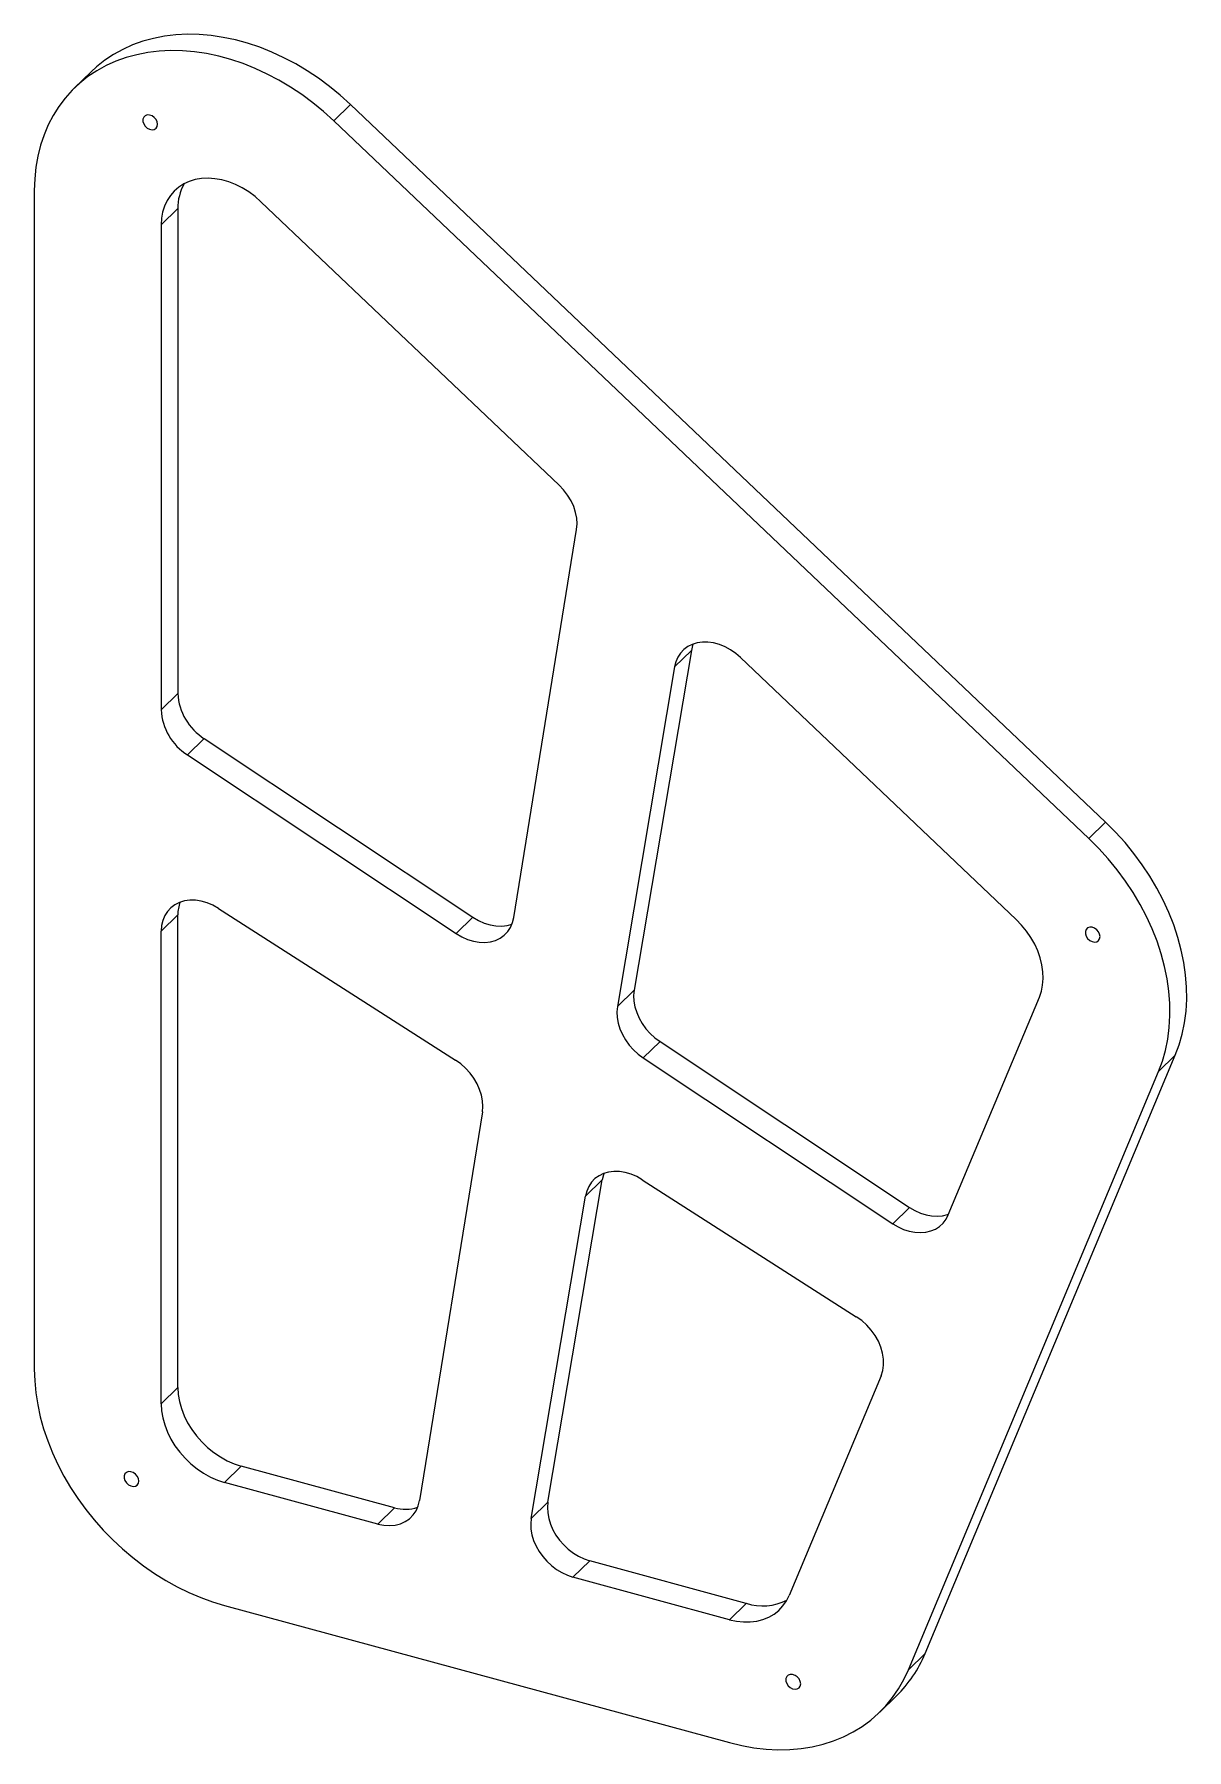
# Model space of a CAD drawing. Header units: millimetres. Extents: x -26773 to -26291, y 6144 to 6861.
import ezdxf

# ---------------------------------------------------------------- set-up
doc = ezdxf.new("R2010")
doc.units = ezdxf.units.MM

msp = doc.modelspace()

# ---------------------------------------------------------------- linework, layer by layer
at = {"color": 7, "linetype": 'Continuous', "lineweight": 25}
for p, q in [((-26749.6, 6845.62), (-26756.6, 6838.79)), ((-26648.08, 6825.17), (-26641.08, 6832)), ((-26325.13, 6531.72), (-26641.08, 6832)), ((-26332.13, 6524.88), (-26648.08, 6825.17)), ((-26773.33, 6796.01), (-26773.33, 6302.88)), ((-26553.78, 6672.76), (-26678.52, 6791.31)), ((-26720.27, 6781.59), (-26713.27, 6788.42)), ((-26720.27, 6781.59), (-26720.27, 6578.73)), ((-26713.27, 6788.42), (-26713.27, 6585.56)), ((-26572.69, 6491.91), (-26546.43, 6654.17)), ((-26498.45, 6603.51), (-26522.38, 6461.41)), ((-26505.45, 6596.68), (-26498.45, 6603.51)), ((-26505.45, 6596.68), (-26529.38, 6454.57)), ((-26362.57, 6491.03), (-26477.83, 6600.57)), ((-26720.27, 6578.73), (-26713.27, 6585.56)), ((-26709.23, 6559.84), (-26702.23, 6566.67)), ((-26702.23, 6566.67), (-26589.83, 6491.96)), ((-26709.23, 6559.84), (-26596.83, 6485.13)), ((-26332.13, 6524.88), (-26325.13, 6531.72)), ((-26696.3, 6495.65), (-26597.07, 6432.15)), ((-26720.27, 6486.14), (-26713.27, 6492.97)), ((-26713.27, 6295.29), (-26713.27, 6492.97)), ((-26596.83, 6485.13), (-26589.83, 6491.96)), ((-26720.27, 6288.46), (-26720.27, 6486.14)), ((-26529.38, 6454.57), (-26522.38, 6461.41)), ((-26390.95, 6367.45), (-26352.85, 6458.53)), ((-26518.55, 6433.1), (-26511.55, 6439.93)), ((-26511.55, 6439.93), (-26407.21, 6370.58)), ((-26518.55, 6433.1), (-26414.21, 6363.75)), ((-26400.66, 6183.95), (-26295.99, 6434.22)), ((-26302.99, 6427.39), (-26295.99, 6434.22)), ((-26407.66, 6177.11), (-26302.99, 6427.39)), ((-26585.86, 6410.53), (-26612.17, 6247.96)), ((-26558.44, 6247.28), (-26535.74, 6382.08)), ((-26542.74, 6375.25), (-26535.74, 6382.08)), ((-26518.98, 6382.17), (-26429.43, 6324.86)), ((-26565.44, 6240.45), (-26542.74, 6375.25)), ((-26414.21, 6363.75), (-26407.21, 6370.58)), ((-26720.27, 6288.46), (-26713.27, 6295.29)), ((-26419.09, 6300.16), (-26457.52, 6208.26)), ((-26693.74, 6255.53), (-26686.74, 6262.37)), ((-26622.66, 6244.95), (-26686.74, 6262.37)), ((-26629.66, 6238.12), (-26693.74, 6255.53)), ((-26629.66, 6238.12), (-26622.66, 6244.95)), ((-26565.44, 6240.45), (-26558.44, 6247.28)), ((-26547.97, 6215.91), (-26540.96, 6222.75)), ((-26475.46, 6204.94), (-26540.96, 6222.75)), ((-26482.46, 6198.11), (-26547.97, 6215.91)), ((-26693.74, 6204.1), (-26482.46, 6146.68)), ((-26482.46, 6198.11), (-26475.46, 6204.94)), ((-26407.66, 6177.11), (-26400.66, 6183.95)), ((-26419.59, 6159.42), (-26412.59, 6166.25))]:
    msp.add_line(p, q, dxfattribs=at)
at = {"color": 7, "linetype": 'Continuous', "lineweight": 25, "flags": 128}
for points in [[(-26641.08, 6832), (-26645.36, 6835.87), (-26649.8, 6839.51), (-26654.4, 6842.92), (-26659.13, 6846.07), (-26663.97, 6848.95), (-26668.91, 6851.55), (-26673.92, 6853.87), (-26678.99, 6855.89), (-26684.08, 6857.59), (-26689.19, 6858.99), (-26694.28, 6860.06), (-26699.35, 6860.81), (-26704.36, 6861.23), (-26709.3, 6861.33), (-26714.15, 6861.09), (-26718.89, 6860.52), (-26723.49, 6859.63), (-26727.94, 6858.42), (-26732.22, 6856.88), (-26736.32, 6855.04), (-26740.21, 6852.89), (-26743.88, 6850.45), (-26747.32, 6847.72), (-26749.6, 6845.62)], [(-26648.08, 6825.17), (-26652.36, 6829.04), (-26656.8, 6832.68), (-26661.4, 6836.08), (-26666.13, 6839.23), (-26670.97, 6842.12), (-26675.91, 6844.72), (-26680.92, 6847.04), (-26685.99, 6849.05), (-26691.08, 6850.76), (-26696.19, 6852.16), (-26701.28, 6853.23), (-26706.35, 6853.98), (-26711.36, 6854.4), (-26716.3, 6854.49), (-26721.15, 6854.26), (-26725.89, 6853.69), (-26730.49, 6852.8), (-26734.94, 6851.58), (-26739.22, 6850.05), (-26743.32, 6848.21), (-26747.21, 6846.06), (-26750.88, 6843.62), (-26754.32, 6840.89), (-26757.5, 6837.89), (-26760.43, 6834.62), (-26763.08, 6831.11), (-26765.44, 6827.37), (-26767.51, 6823.4), (-26769.27, 6819.24), (-26770.73, 6814.89), (-26771.86, 6810.37), (-26772.68, 6805.71), (-26773.17, 6800.92), (-26773.33, 6796.01)], [(-26721.73, 6823.67), (-26721.89, 6824.69), (-26722.38, 6825.69), (-26723.13, 6826.56), (-26724.06, 6827.21), (-26725.08, 6827.57), (-26726.07, 6827.6), (-26726.92, 6827.29), (-26727.54, 6826.68), (-26727.88, 6825.84), (-26727.88, 6824.85), (-26727.54, 6823.82), (-26726.92, 6822.87), (-26726.07, 6822.1), (-26725.08, 6821.59), (-26724.06, 6821.4), (-26723.13, 6821.54), (-26722.38, 6822), (-26721.89, 6822.74), (-26721.73, 6823.67)], [(-26678.52, 6791.31), (-26680.97, 6793.46), (-26683.58, 6795.38), (-26686.31, 6797.05), (-26689.13, 6798.45), (-26692, 6799.57), (-26694.89, 6800.39), (-26697.77, 6800.89), (-26700.6, 6801.09), (-26703.35, 6800.96), (-26705.99, 6800.52), (-26708.48, 6799.77), (-26710.79, 6798.72), (-26712.9, 6797.37), (-26714.79, 6795.76), (-26716.42, 6793.89), (-26717.78, 6791.78), (-26718.86, 6789.48), (-26719.64, 6786.99), (-26720.11, 6784.35), (-26720.27, 6781.59)], [(-26546.43, 6654.17), (-26546.24, 6656.49), (-26546.38, 6658.9), (-26546.86, 6661.35), (-26547.67, 6663.82), (-26548.79, 6666.23), (-26550.2, 6668.56), (-26551.88, 6670.75), (-26553.78, 6672.76)], [(-26477.83, 6600.57), (-26479.87, 6602.32), (-26482.06, 6603.84), (-26484.36, 6605.09), (-26486.73, 6606.05), (-26489.12, 6606.7), (-26491.49, 6607.04), (-26493.79, 6607.06), (-26495.99, 6606.75), (-26498.04, 6606.12), (-26499.91, 6605.18), (-26501.56, 6603.96), (-26502.96, 6602.47), (-26504.09, 6600.74), (-26504.92, 6598.79), (-26505.45, 6596.68)], [(-26497.7, 6606.25), (-26497.92, 6605.63), (-26498.45, 6603.51)], [(-26295.99, 6434.22), (-26294.37, 6438.57), (-26293.07, 6443.11), (-26292.11, 6447.81), (-26291.49, 6452.66), (-26291.21, 6457.62), (-26291.26, 6462.68), (-26291.66, 6467.83), (-26292.4, 6473.02), (-26293.47, 6478.25), (-26294.87, 6483.5), (-26296.6, 6488.73), (-26298.65, 6493.93), (-26301, 6499.07), (-26303.65, 6504.14), (-26306.59, 6509.1), (-26309.81, 6513.95), (-26313.29, 6518.65), (-26317.01, 6523.19), (-26320.96, 6527.55), (-26325.13, 6531.72)], [(-26302.99, 6427.39), (-26301.37, 6431.74), (-26300.08, 6436.28), (-26299.11, 6440.98), (-26298.49, 6445.82), (-26298.21, 6450.79), (-26298.26, 6455.85), (-26298.66, 6460.99), (-26299.4, 6466.19), (-26300.47, 6471.42), (-26301.87, 6476.66), (-26303.6, 6481.9), (-26305.65, 6487.1), (-26308, 6492.24), (-26310.65, 6497.3), (-26313.6, 6502.27), (-26316.81, 6507.11), (-26320.29, 6511.82), (-26324.01, 6516.36), (-26327.96, 6520.72), (-26332.13, 6524.88)], [(-26696.3, 6495.65), (-26698.64, 6496.97), (-26701.05, 6497.99), (-26703.49, 6498.7), (-26705.91, 6499.07), (-26708.27, 6499.11), (-26710.52, 6498.8), (-26712.63, 6498.17), (-26714.53, 6497.21), (-26716.22, 6495.95), (-26717.64, 6494.42), (-26718.77, 6492.63), (-26719.6, 6490.63), (-26720.1, 6488.45), (-26720.27, 6486.14)], [(-26596.83, 6485.13), (-26594.49, 6483.76), (-26592.08, 6482.68), (-26589.62, 6481.92), (-26587.18, 6481.5), (-26584.79, 6481.42), (-26582.51, 6481.68), (-26580.38, 6482.28), (-26578.43, 6483.2), (-26576.71, 6484.44), (-26575.25, 6485.96), (-26574.08, 6487.73), (-26573.22, 6489.73), (-26572.69, 6491.91)], [(-26589.83, 6491.96), (-26587.49, 6490.59), (-26585.08, 6489.51), (-26582.62, 6488.76), (-26580.18, 6488.33), (-26577.79, 6488.25), (-26575.51, 6488.51), (-26573.46, 6489.08)], [(-26352.85, 6458.53), (-26352.01, 6460.98), (-26351.48, 6463.59), (-26351.26, 6466.33), (-26351.35, 6469.16), (-26351.76, 6472.04), (-26352.48, 6474.95), (-26353.5, 6477.85), (-26354.81, 6480.71), (-26356.39, 6483.49), (-26358.22, 6486.15), (-26360.29, 6488.68), (-26362.57, 6491.03)], [(-26327.46, 6483.86), (-26327.62, 6484.88), (-26328.11, 6485.88), (-26328.86, 6486.75), (-26329.79, 6487.4), (-26330.81, 6487.76), (-26331.8, 6487.79), (-26332.65, 6487.48), (-26333.28, 6486.87), (-26333.61, 6486.02), (-26333.61, 6485.04), (-26333.28, 6484.01), (-26332.65, 6483.06), (-26331.8, 6482.29), (-26330.81, 6481.78), (-26329.79, 6481.59), (-26328.86, 6481.73), (-26328.11, 6482.19), (-26327.62, 6482.93), (-26327.46, 6483.86)], [(-26522.38, 6461.41), (-26522.59, 6459.18), (-26522.48, 6456.85), (-26522.06, 6454.48), (-26521.32, 6452.1), (-26520.3, 6449.75), (-26518.99, 6447.47), (-26517.44, 6445.32), (-26515.66, 6443.32), (-26513.68, 6441.51), (-26511.55, 6439.93)], [(-26529.38, 6454.57), (-26529.59, 6452.34), (-26529.48, 6450.02), (-26529.06, 6447.65), (-26528.32, 6445.26), (-26527.3, 6442.91), (-26525.99, 6440.64), (-26524.44, 6438.49), (-26522.66, 6436.49), (-26520.68, 6434.68), (-26518.55, 6433.1)], [(-26585.86, 6410.53), (-26585.67, 6412.79), (-26585.8, 6415.15), (-26586.25, 6417.55), (-26587.02, 6419.96), (-26588.09, 6422.33), (-26589.43, 6424.62), (-26591.04, 6426.79), (-26592.87, 6428.79), (-26594.89, 6430.58), (-26597.07, 6432.15)], [(-26518.98, 6382.17), (-26521.3, 6383.48), (-26523.69, 6384.5), (-26526.1, 6385.21), (-26528.51, 6385.59), (-26530.85, 6385.64), (-26533.09, 6385.36), (-26535.18, 6384.75), (-26537.08, 6383.82), (-26538.77, 6382.6), (-26540.2, 6381.1), (-26541.35, 6379.35), (-26542.21, 6377.39), (-26542.74, 6375.25)], [(-26534.99, 6384.82), (-26535.21, 6384.22), (-26535.74, 6382.08)], [(-26414.21, 6363.75), (-26411.96, 6362.42), (-26409.64, 6361.37), (-26407.27, 6360.61), (-26404.92, 6360.16), (-26402.6, 6360.03), (-26400.38, 6360.21), (-26398.29, 6360.71), (-26396.36, 6361.52), (-26394.63, 6362.62), (-26393.14, 6363.99), (-26391.9, 6365.61), (-26390.95, 6367.45)], [(-26407.21, 6370.58), (-26404.96, 6369.25), (-26402.64, 6368.2), (-26400.27, 6367.44), (-26397.91, 6366.99), (-26395.6, 6366.86), (-26393.38, 6367.04), (-26391.29, 6367.54), (-26390.84, 6367.7)], [(-26419.09, 6300.16), (-26418.4, 6302.31), (-26418.06, 6304.62), (-26418.07, 6307.04), (-26418.43, 6309.54), (-26419.14, 6312.06), (-26420.19, 6314.55), (-26421.54, 6316.95), (-26423.17, 6319.23), (-26425.06, 6321.34), (-26427.16, 6323.23), (-26429.43, 6324.86)], [(-26773.33, 6302.88), (-26773.18, 6297.99), (-26772.71, 6293.04), (-26771.92, 6288.04), (-26770.83, 6283.02), (-26769.44, 6277.98), (-26767.74, 6272.96), (-26765.76, 6267.97), (-26763.49, 6263.04), (-26760.94, 6258.18), (-26758.13, 6253.4), (-26755.07, 6248.74), (-26751.76, 6244.21), (-26748.23, 6239.82), (-26744.47, 6235.6), (-26740.52, 6231.55), (-26736.39, 6227.7), (-26732.08, 6224.07), (-26727.63, 6220.66), (-26723.04, 6217.48), (-26718.33, 6214.56), (-26713.53, 6211.91), (-26708.65, 6209.52), (-26703.71, 6207.42), (-26698.73, 6205.61), (-26693.74, 6204.1)], [(-26713.27, 6295.29), (-26713.1, 6292.37), (-26712.6, 6289.39), (-26711.78, 6286.39), (-26710.64, 6283.42), (-26709.2, 6280.5), (-26707.48, 6277.68), (-26705.5, 6275), (-26703.28, 6272.47), (-26700.85, 6270.14), (-26698.25, 6268.04), (-26695.5, 6266.19), (-26692.64, 6264.61), (-26689.71, 6263.33), (-26686.74, 6262.37)], [(-26720.27, 6288.46), (-26720.1, 6285.53), (-26719.6, 6282.56), (-26718.78, 6279.56), (-26717.64, 6276.59), (-26716.2, 6273.67), (-26714.48, 6270.85), (-26712.5, 6268.16), (-26710.28, 6265.64), (-26707.85, 6263.31), (-26705.25, 6261.21), (-26702.5, 6259.36), (-26699.64, 6257.78), (-26696.71, 6256.5), (-26693.74, 6255.53)], [(-26729.62, 6256.1), (-26729.79, 6257.12), (-26730.27, 6258.12), (-26731.02, 6259), (-26731.96, 6259.65), (-26732.97, 6260), (-26733.96, 6260.03), (-26734.81, 6259.72), (-26735.44, 6259.11), (-26735.77, 6258.27), (-26735.77, 6257.28), (-26735.44, 6256.26), (-26734.81, 6255.31), (-26733.96, 6254.54), (-26732.97, 6254.03), (-26731.96, 6253.83), (-26731.02, 6253.97), (-26730.27, 6254.44), (-26729.79, 6255.18), (-26729.62, 6256.1)], [(-26629.66, 6238.12), (-26627.15, 6237.61), (-26624.7, 6237.46), (-26622.34, 6237.66), (-26620.13, 6238.23), (-26618.12, 6239.13), (-26616.34, 6240.36), (-26614.82, 6241.9), (-26613.61, 6243.7), (-26612.72, 6245.73), (-26612.17, 6247.96)], [(-26558.44, 6247.28), (-26558.65, 6245.08), (-26558.55, 6242.78), (-26558.13, 6240.43), (-26557.42, 6238.06), (-26556.41, 6235.74), (-26555.14, 6233.48), (-26553.61, 6231.34), (-26551.86, 6229.35), (-26549.92, 6227.54), (-26547.82, 6225.95), (-26545.61, 6224.61), (-26543.31, 6223.53), (-26540.96, 6222.75)], [(-26565.44, 6240.45), (-26565.65, 6238.24), (-26565.55, 6235.94), (-26565.13, 6233.59), (-26564.42, 6231.23), (-26563.41, 6228.9), (-26562.14, 6226.65), (-26560.61, 6224.51), (-26558.86, 6222.52), (-26556.92, 6220.71), (-26554.82, 6219.12), (-26552.61, 6217.78), (-26550.31, 6216.7), (-26547.97, 6215.91)], [(-26482.46, 6198.11), (-26479.52, 6197.47), (-26476.61, 6197.15), (-26473.78, 6197.17), (-26471.05, 6197.51), (-26468.47, 6198.17), (-26466.06, 6199.16), (-26463.85, 6200.44), (-26461.86, 6202.01), (-26460.14, 6203.86), (-26458.68, 6205.95), (-26457.52, 6208.26)], [(-26482.46, 6146.68), (-26477.34, 6145.45), (-26472.25, 6144.54), (-26467.2, 6143.96), (-26462.21, 6143.72), (-26457.3, 6143.8), (-26452.5, 6144.21), (-26447.83, 6144.95), (-26443.29, 6146.02), (-26438.92, 6147.41), (-26434.73, 6149.12), (-26430.73, 6151.13), (-26426.95, 6153.45), (-26423.4, 6156.05), (-26420.09, 6158.94), (-26417.05, 6162.09), (-26414.27, 6165.5), (-26411.77, 6169.15), (-26409.56, 6173.03), (-26407.66, 6177.11)], [(-26452.71, 6171.27), (-26452.88, 6172.29), (-26453.36, 6173.29), (-26454.11, 6174.16), (-26455.05, 6174.81), (-26456.06, 6175.17), (-26457.05, 6175.19), (-26457.9, 6174.89), (-26458.53, 6174.28), (-26458.86, 6173.43), (-26458.86, 6172.45), (-26458.53, 6171.42), (-26457.9, 6170.47), (-26457.05, 6169.7), (-26456.06, 6169.19), (-26455.05, 6168.99), (-26454.11, 6169.14), (-26453.36, 6169.6), (-26452.88, 6170.34), (-26452.71, 6171.27)]]:
    msp.add_lwpolyline(points, dxfattribs=at)
at = {"color": 7, "linetype": 'Continuous', "lineweight": 25}
for centre, radius, start, end in [((-26692.51, 6788.76), 20.76, 151.18075, 180.91917), ((-26689.48, 6586.79), 23.82, 182.97151, 237.65223), ((-26696.48, 6579.96), 23.82, 182.97151, 237.65223), ((-26698.91, 6493.11), 14.36, 158.86073, 180.58268), ((-26618.07, 6259.99), 15.72, 253.04475, 289.07153), ((-26468.61, 6226.44), 22.56, 252.33087, 296.64924), ((-26450.02, 6204.37), 53.41, 314.47622, 337.52399)]:
    msp.add_arc(centre, radius, start, end, dxfattribs=at)

doc.saveas('drawing.dxf')
